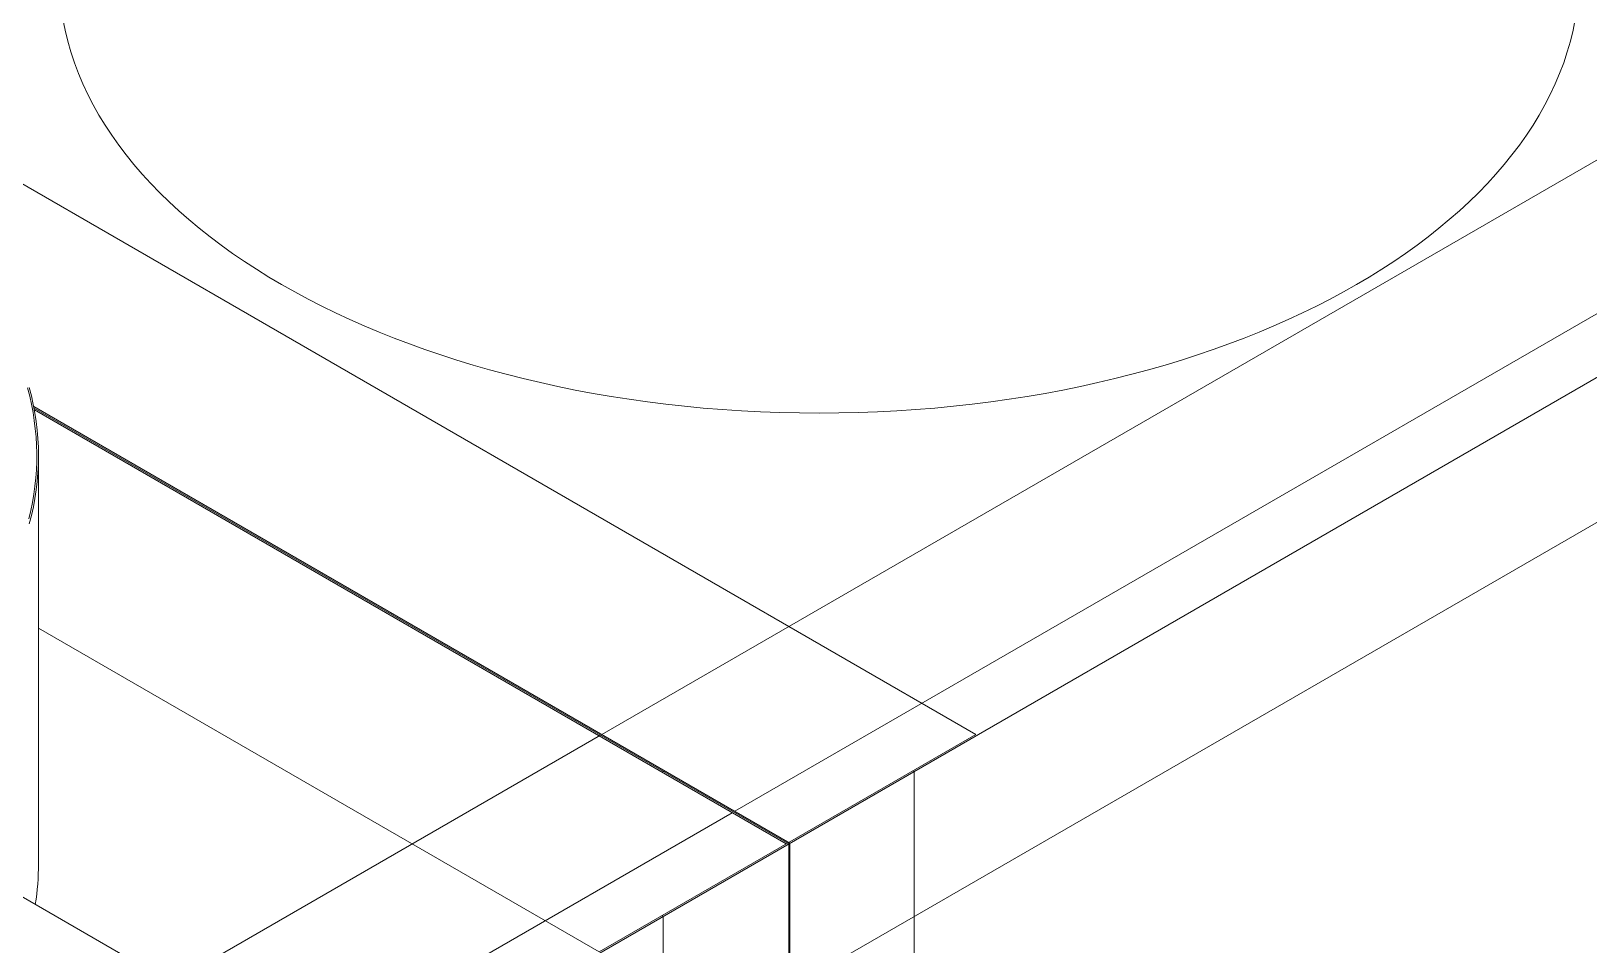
# Model space of a CAD drawing. Header units: millimetres. Extents: x -312439 to 477422, y -331570 to 212570.
# Drawn here: x 359660 to 361809, y 101242 to 102503 of the extents above; entities that cross this region are included whole.
import ezdxf

# ---------------------------------------------------------------- set-up
doc = ezdxf.new("R2010")
doc.units = ezdxf.units.MM

msp = doc.modelspace()

# ---------------------------------------------------------------- linework, layer by layer
at = {"color": 3, "linetype": 'Continuous', "lineweight": 0, "extrusion": (-1.11022e-16, 0.816497, 0.57735)}
for p, q in [((357005.596, 103817.712), (360963.333, 101532.712)), ((362364.76, 102639.827), (360447.181, 101532.712)), ((362437.595, 102469.878), (360630.779, 101426.712)), ((362056.869, 102162.066), (360113.094, 101039.827)), ((362211.815, 102051.524), (360706.989, 101182.712)), ((360706.989, 101382.712), (359663.466, 101985.191)), ((359663.898, 101982.941), (360705.257, 101381.712)), ((359664.314, 101980.701), (360701.793, 101381.712)), ((359670.084, 101354.388), (359670.084, 101917.276)), ((359670.084, 101679.37), (360443.717, 101232.712)), ((360445.449, 101531.712), (359853.286, 101189.827)), ((360963.333, 101532.712), (360443.717, 101232.712)), ((360533.784, 101482.712), (360530.32, 101480.712)), ((360878.462, 101481.712), (360876.73, 101482.712)), ((360878.462, 101481.712), (360878.462, 100597.941)), ((360627.315, 101424.712), (360036.883, 101083.827)), ((360705.257, 101381.712), (360705.257, 100697.941)), ((360706.989, 101182.712), (360706.989, 101382.712)), ((360530.32, 101282.712), (360532.052, 101281.712)), ((360532.052, 101281.712), (360532.052, 100797.941))]:
    msp.add_line(p, q, dxfattribs=at)
at = {"color": 7, "linetype": 'Continuous', "lineweight": 0, "extrusion": (-1.11022e-16, 0.816497, 0.57735)}
msp.add_line((359458.793, 101417.587), (360957.203, 100552.48), dxfattribs=at)
at = {"color": 3, "linetype": 'Continuous', "lineweight": 0}
for centre, major_axis, start_param, end_param in [((360747.132, 102581.729), (-1048.768, 0), 0, 3.14159265), ((358621.315, 101917.276), (-1048.768, 0), 2.98561554, 3.29783032), ((358621.315, 101917.276), (-1046.319, 0), 2.9973499, 3.29716571), ((358621.315, 101354.388), (-1048.768, 0), 3.04868105, 3.14159265)]:
    msp.add_ellipse(centre, major_axis=major_axis, ratio=0.57735027, start_param=start_param, end_param=end_param, dxfattribs=at)

doc.saveas('drawing.dxf')
